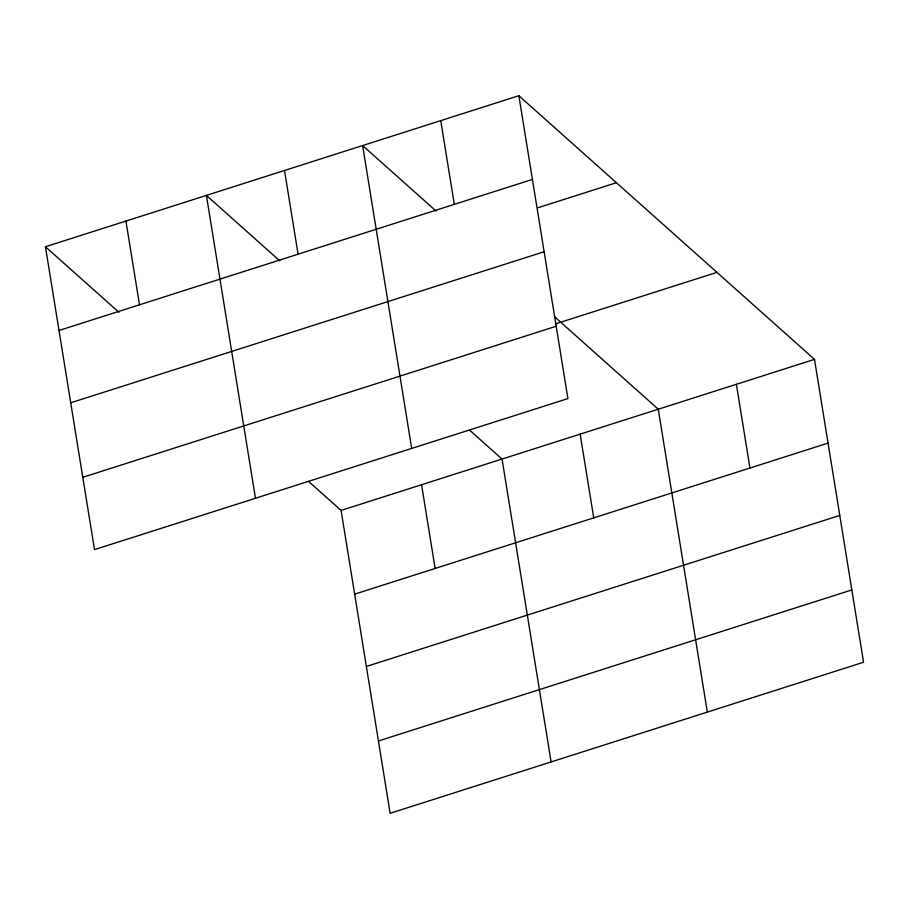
<?xml version="1.0" encoding="UTF-8"?>
<svg xmlns="http://www.w3.org/2000/svg" width="909" height="909" viewBox="0 0 909 909"><rect width="100%" height="100%" fill="white"/><g stroke="black" fill="none" stroke-linecap="round" stroke-linejoin="round"><path stroke-width="1.36" d="M518.857 95.706L567.909 398.585L94.502 549.627L45.45 246.748L518.857 95.706L814.498 359.373L863.55 662.252L390.143 813.294L341.091 510.415L308.571 481.418M59.005 330.478L532.413 179.437M538.31 207.638L616.416 182.72M70.72 402.789L544.127 251.748M555.319 323.934L716.94 272.37M82.787 477.305L556.194 326.263M341.091 510.415L814.498 359.373M354.646 594.145L828.054 443.103M366.361 666.456L839.768 515.414M378.428 740.971L851.835 589.93M436.07 211.047L362.634 145.554L411.686 448.421M554.433 316.605L658.275 409.22L707.327 712.088M279.836 260.894L206.411 195.401L255.463 498.268M469.533 430.059L502.052 459.068L551.104 761.935M45.45 246.748L118.886 312.242M736.381 384.302L749.948 468.021M580.158 434.138L593.725 517.869M440.74 120.636L454.307 204.355M421.571 484.736L435.127 568.466M284.517 170.472L298.084 254.202M125.931 221.08L139.486 304.799"/></g></svg>
